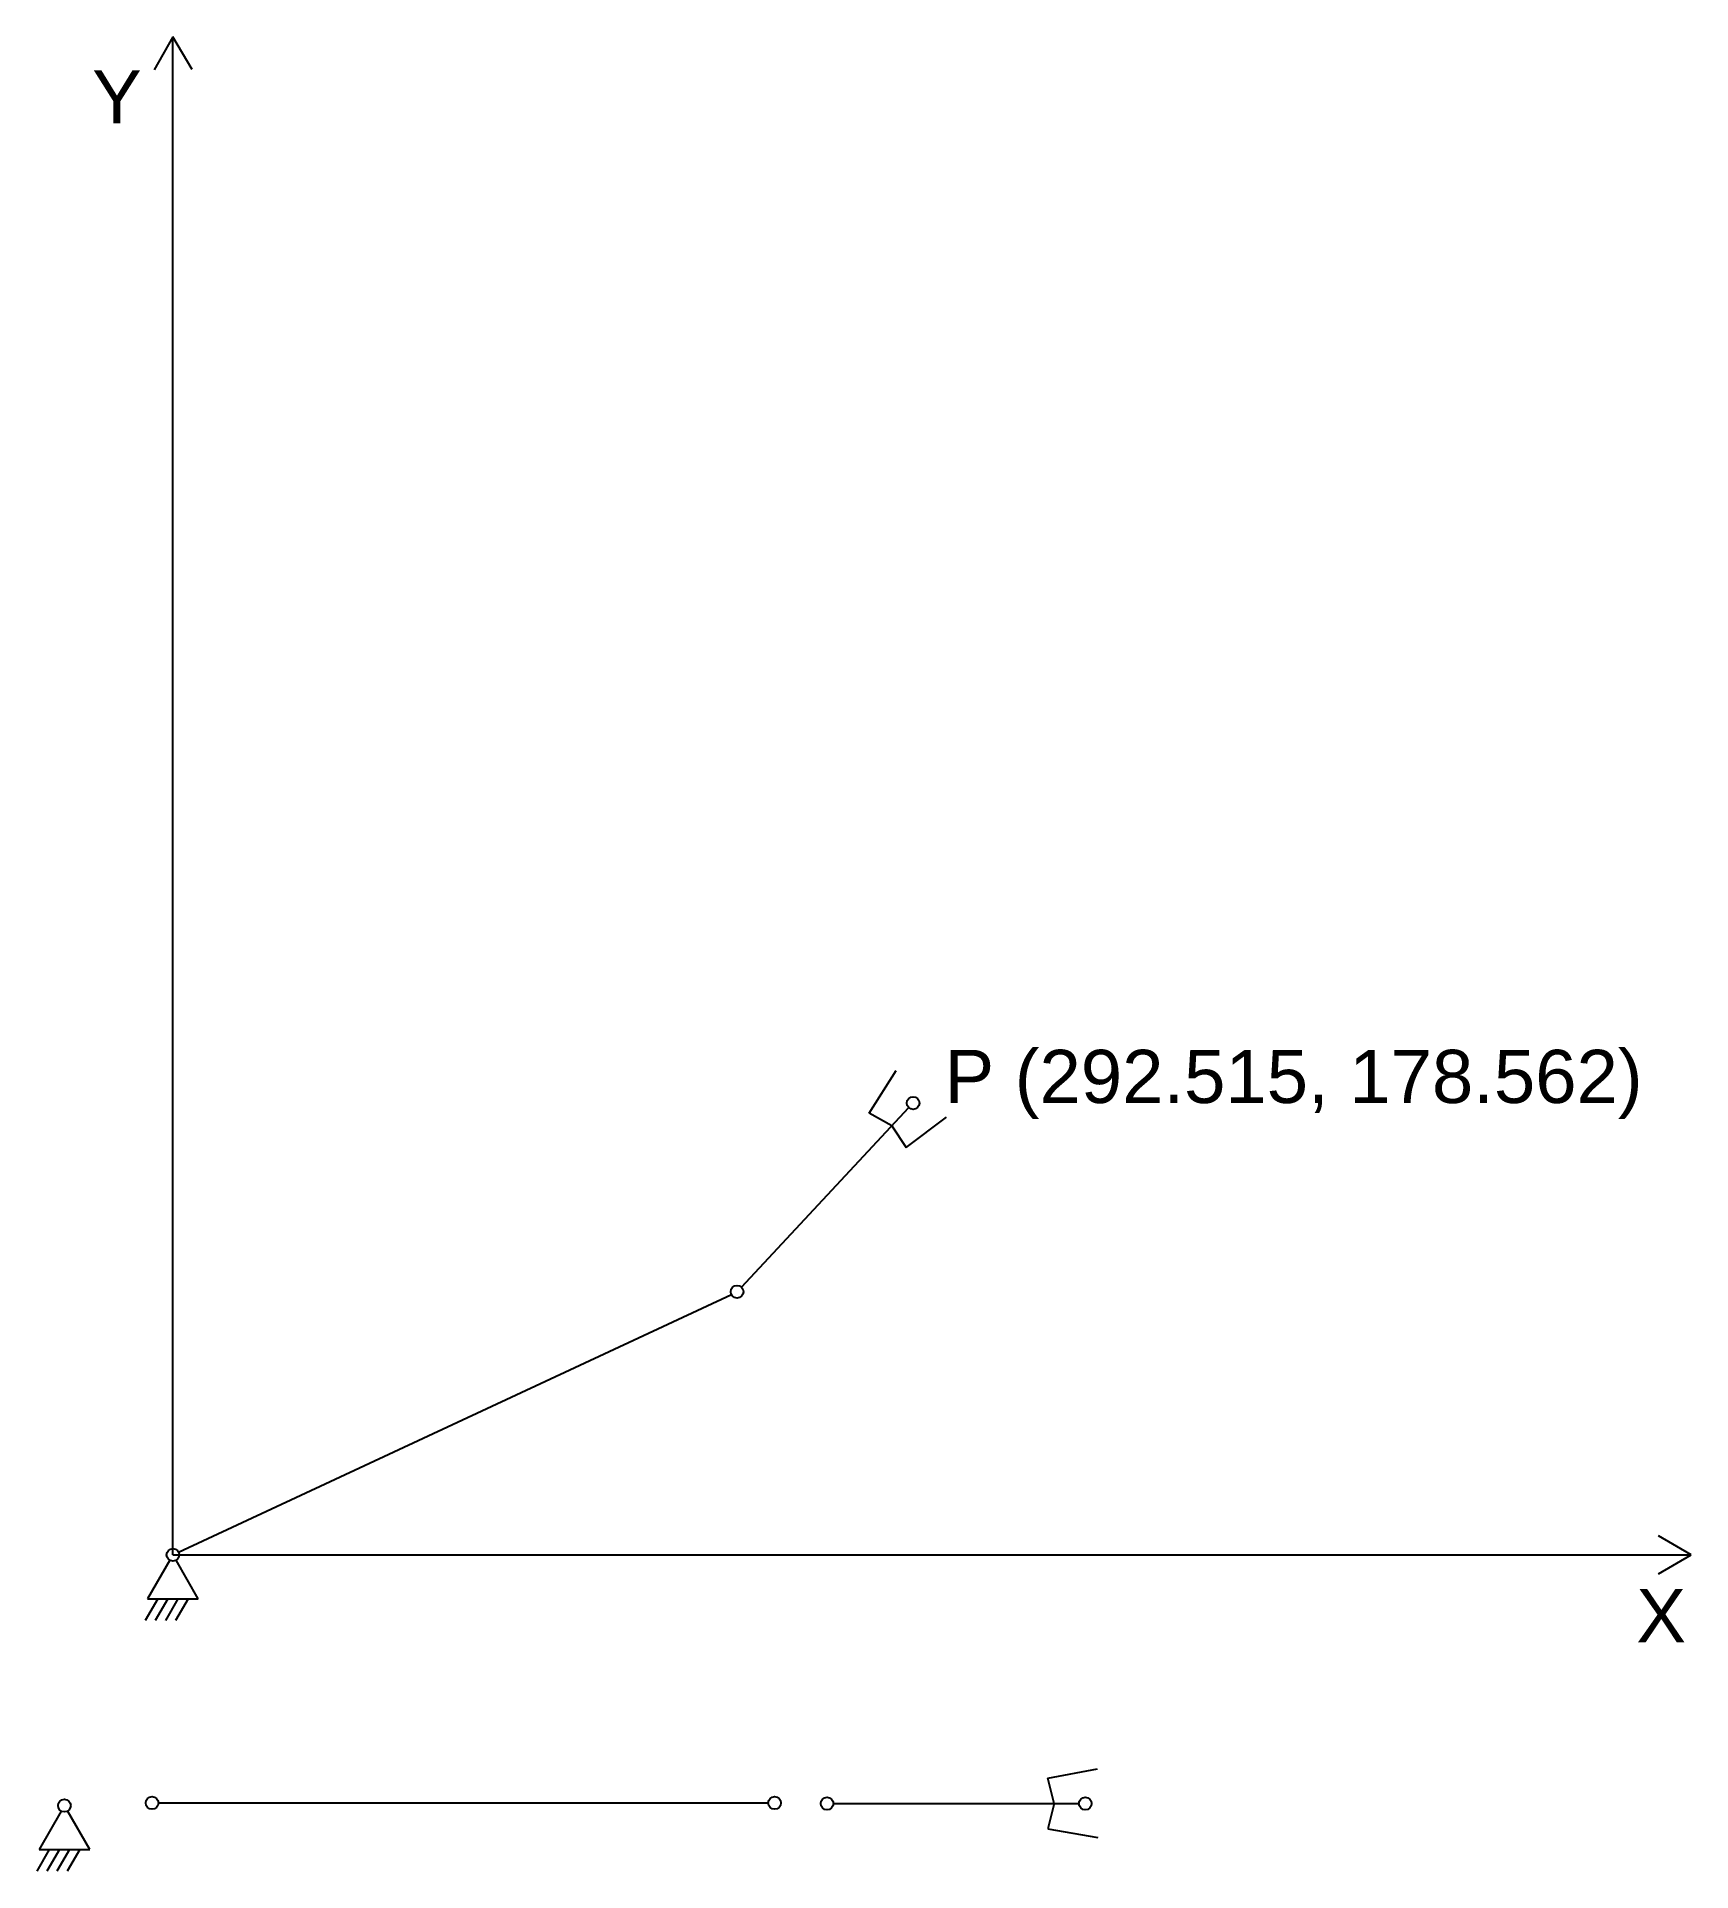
# Model space of a CAD drawing. Header units: inches. Extents: x 94 to 748, y 44 to 769.
import ezdxf

# ---------------------------------------------------------------- set-up
doc = ezdxf.new("R2010")
doc.units = ezdxf.units.IN
doc.header["$MEASUREMENT"] = 0
doc.styles.get("Standard").update_dxf_attribs({"font": 'arial.ttf'})

# ---------------------------------------------------------------- blocks, each defined once
blk = doc.blocks.new('block 1')
for p, q in [((-1.25, -2.17), (-9.98, -17.33)), ((10.02, -17.33), (1.25, -2.16)), ((-5.98, -17.33), (-10.97, -26)), ((-9.98, -17.33), (10.02, -17.33)), ((-1.98, -17.33), (-6.97, -26)), ((2.02, -17.33), (-2.97, -26)), ((6.02, -17.33), (1.03, -26))]:
    blk.add_line(p, q)
blk.add_circle((0, 0), 2.5)
blk = doc.blocks.new('block 2')
blk.add_line((2.5, 0), (243.5, 0))
for centre in [(0, 0), (246, 0)]:
    blk.add_circle(centre, 2.5)
blk = doc.blocks.new('block 3')
for p, q in [((87.21, 10), (106.86, 13.69)), ((89.71, 0), (87.21, 10)), ((2.5, 0), (99.5, 0)), ((89.71, 0), (87.21, -10)), ((87.21, -10), (106.92, -13.39))]:
    blk.add_line(p, q)
for centre in [(0, 0), (102, 0)]:
    blk.add_circle(centre, 2.5)

msp = doc.modelspace()

# ---------------------------------------------------------------- linework, layer by layer
for p, q in [((147.59, 768.94), (140.2, 755.89)), ((147.59, 168.94), (147.59, 768.94)), ((155.2, 755.93), (147.59, 768.94)), ((747.59, 168.94), (734.62, 176.49)), ((147.59, 168.94), (747.59, 168.94)), ((734.62, 161.49), (747.59, 168.94)), ((493.32, 80.66), (512.97, 84.34)), ((495.82, 70.66), (493.32, 80.66)), ((103.5, 67.69), (94.77, 52.53)), ((114.77, 52.53), (106, 67.7)), ((141.85, 70.9), (382.85, 70.9)), ((408.61, 70.66), (505.61, 70.66)), ((495.82, 70.66), (493.32, 60.66)), ((493.32, 60.66), (513.03, 57.27)), ((98.77, 52.53), (93.78, 43.86)), ((94.77, 52.53), (114.77, 52.53)), ((102.77, 52.53), (97.78, 43.86)), ((106.77, 52.53), (101.78, 43.86)), ((110.77, 52.53), (105.78, 43.86))]:
    msp.add_line(p, q)
for centre in [(139.35, 70.9), (385.35, 70.9), (406.11, 70.66), (508.11, 70.66), (104.75, 69.86)]:
    msp.add_circle(centre, 2.5)

# ---------------------------------------------------------------- block references
for name, p, rotation in [('block 3', (370.54, 272.91), 47.00000000000006), ('block 2', (147.59, 168.94), 25.00000000000004)]:
    msp.add_blockref(name, p, dxfattribs=dict(rotation=rotation))
msp.add_blockref('block 1', (147.59, 168.94))

# ---------------------------------------------------------------- texts
for s, height, p in [('Y', 21.02, (115.69, 734.65)), ('P (292.515, 178.562)', 21.0158, (452.52, 347.51)), ('X', 21.02, (725.89, 134.39))]:
    msp.add_text(s, height=height).set_placement(p)
msp.add_text('X', height=0.2, rotation=270).set_placement((725.73, 150.46))

doc.saveas('drawing.dxf')
